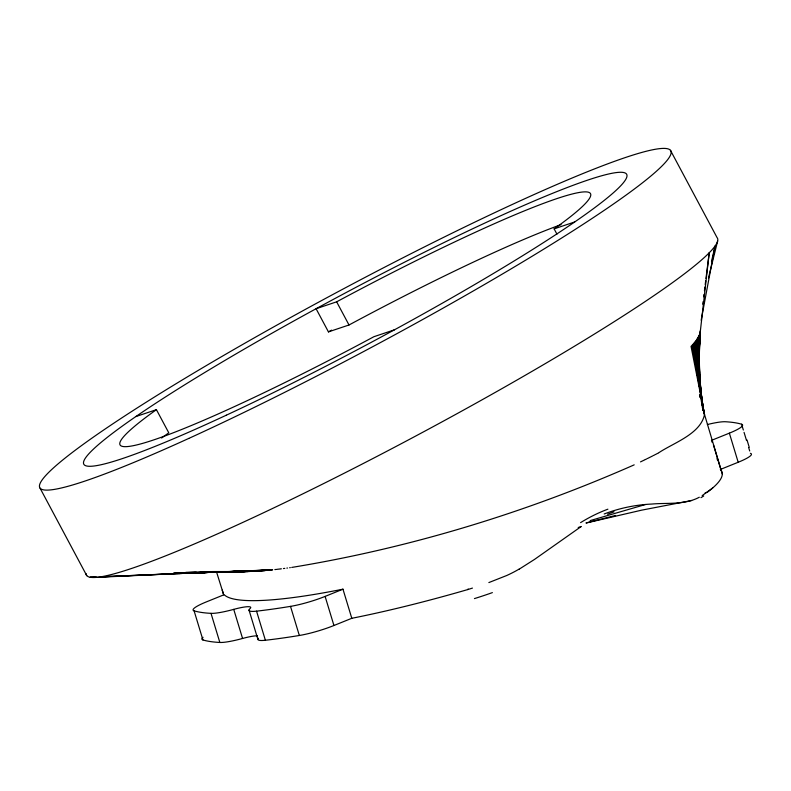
<?xml version="1.0" encoding="UTF-8"?>
<svg xmlns="http://www.w3.org/2000/svg" width="791" height="791" viewBox="0 0 791 791"><rect width="100%" height="100%" fill="white"/><g stroke="black" fill="none" stroke-linecap="round" stroke-linejoin="round"><path stroke-width="1.19" d="M699.007 371.79L699.293 334.88L699.412 372.591M699.175 371.968L699.639 334L698.848 366.905M698.839 372.601L699.926 333.159L698.839 360.152M698.848 362.851L700.154 332.339L698.848 355.426M698.819 357.344L700.302 331.548L709.22 252.794L705.977 278.491M698.809 352.677L700.391 330.796L700.302 331.548M702.744 304.189L703.051 301.737M703.674 296.843L703.98 294.4M704.445 290.722L704.9 287.054M705.206 284.612L705.671 280.934M701.162 320.246L715.064 246.031L711.495 261.465M708.469 277.928L717.645 240.998M258.37 638.199A30.77 4.637 -16.9 0 0 265.38 640.255A296.318 44.632 -16.9 0 0 299.334 635.48A30.77 4.637 -16.9 0 0 333.94 625.503L351.797 618.295A256.403 38.621 -16.9 0 0 467.778 589.562L468.114 588.998M712.691 487.968L702.181 495.601M519.054 569.253L534.479 559.445L581.266 526.48L578.221 527.528M699.323 497.232C684.779 505.083 667.456 502.631 651.596 504.065C635.391 504.816 619.353 508.188 604.186 513.972M658.517 452.917C673.339 442.881 700.529 434.15 704.514 414.563L691.027 346.27M657.954 453.213L655.65 454.41M655.067 454.706L653.593 455.458M653.01 455.754L647.532 458.493M646.909 458.8L645.021 459.719M644.388 460.026L640.522 461.885M634.194 464.851C524.977 513.003 409.57 548.094 291.76 567.424M257.401 635.806A20.487 3.085 -16.9 0 0 242.57 638.466A30.77 4.637 -16.9 0 1 219.839 642.46A296.318 44.632 -16.9 0 1 202.931 639.949L194.102 610.84A296.318 44.632 -16.9 0 0 211.009 613.351A30.77 4.637 -16.9 0 0 233.74 609.367A20.487 3.085 -16.9 0 1 250.045 608.576A30.77 4.637 -16.9 0 0 256.551 611.156A296.318 44.632 -16.9 0 0 290.505 606.371A30.77 4.637 -16.9 0 0 325.111 596.404L342.968 589.186L351.797 618.295M743.352 430.037L741.582 424.213A30.77 4.637 -16.9 0 1 729.361 433.152L711.505 440.36L712.058 442.179M750.412 453.322A30.77 4.637 -16.9 0 1 738.191 462.26L720.334 469.468A256.403 38.621 -16.9 0 1 707.273 492.289L705.147 492.833M488.858 582.572L506.764 575.492A128.182 120.005 -14.9 0 0 519.015 569.174M556.933 234.136L554.125 228.866A266.656 24.165 -28.1 0 0 556.983 198.571A266.656 24.165 -28.1 0 0 336.64 301.826L316.084 308.727L328.443 331.884L349.009 324.982A266.656 24.165 -28.1 0 1 561.037 224.634M554.125 228.866L574.681 221.974M135.854 416.56L156.42 409.669L168.78 432.815A266.656 24.165 -28.1 0 0 161.611 438.016M394.462 329.807L373.896 336.709A266.656 24.165 -28.1 0 1 153.553 439.964A266.656 24.165 -28.1 0 1 156.42 409.669M472.454 588.089L467.778 589.562M590.244 520.577L645.515 504.5M586.131 522.91L615.576 515.465M586.2 523.009L641.639 510.165L691.641 500.515M290.337 567.631L289.635 567.73M287.548 568.017L286.846 568.106M284.79 568.383L283.425 568.561M281.408 568.818L280.41 568.937M279.737 569.016L276.464 569.401M275.812 569.471L274.853 569.579M271.362 569.945L272.628 569.817L180.704 573.475L270.74 570.014M269.504 570.133L270.127 570.074L179.122 573.495L267.971 570.281M267.368 570.331L177.609 573.485L266.755 570.39M261.168 570.845L265.262 570.519L174.752 573.356L260.595 570.884L259.171 570.983M258.608 571.023L256.946 571.122M256.393 571.151L249.541 571.448M96.284 577.39L187.645 573.099L101.297 576.797M95.128 577.054L90.194 577.272L96.344 577.015M102.484 576.758L182.345 573.426M209.032 572.288L184.471 572.951L258.331 571.033L212.779 572.13M211.484 572.219L260.595 570.884M249.284 571.448L247.543 571.488M185.697 572.783L206.629 572.279M185.737 572.793L207.964 572.279M185.766 572.635L206.748 572.2M186.824 572.625L206.352 572.229M212.463 572.111L253.96 571.28L212.502 572.002M185.667 572.466L195.426 572.298M202.743 572.17L206.402 572.101M185.737 572.476L196.751 572.288M202.882 572.19L206.55 572.13M212.67 572.022L251.854 571.369L212.739 571.903M212.957 571.923L249.798 571.438L211.83 571.814M204.681 571.893L207.153 571.873M212.077 571.824L247.791 571.488L212.206 571.685M245.358 571.517L212.245 571.567M244.409 571.517L239.208 571.438M238.566 571.418L236.885 571.339M703.604 412.368L704.514 414.563M670.452 150.31L717.111 237.686A357.67 32.421 -28.1 0 1 412.595 437.69A357.67 32.421 -28.1 0 1 86.051 573.574M336.64 301.826L349.009 324.982M40.094 488.225L86.743 575.601M216.418 571.567L223.369 593.744M747.02 439.974L749.225 447.251M744.054 432.361L746.526 440.518M748.652 447.498L749.71 450.989M729.361 433.152L738.191 462.26M700.915 393.038L695.773 340.694L703.041 410.559L694.953 341.761L703.258 409.876L694.073 342.849L703.891 412.843L693.124 343.966L704.158 413.396L692.105 345.103L704.366 413.97L722.292 474.036M717.022 458.553L717.575 460.372M325.111 596.404L333.94 625.503M290.505 606.371L299.334 635.48M256.551 611.156L265.38 640.255M249.017 610.069L257.846 639.177M233.74 609.367L242.57 638.466M222.231 590.126L223.645 594.783M211.009 613.351L219.839 642.46M713.462 444.928L721.145 470.418M701.152 395.47L702.111 405.21M702.398 407.652L696.525 339.655L700.144 385.049M700.44 388.727L701.024 396.093M701.222 398.545L701.508 402.224M701.607 402.253L697.207 338.647L700.124 386.048M700.421 390.902L700.796 396.983M700.717 393.107L697.83 337.658L699.432 374.4M699.649 379.294L699.916 385.425M700.114 385.514L698.384 336.709L699.323 372.482M699.906 394.689L699.966 397.151M699.58 372.63L698.868 335.78L699.204 372.432M699.649 376.318L699.837 386.146M700.005 394.749L700.055 397.211M328.443 331.884A307.679 27.883 -28.1 0 1 331.627 330.154M194.102 610.84A30.77 4.637 -16.9 0 1 206.332 601.902L224.179 594.694A256.403 38.621 -16.9 0 0 342.968 589.186M741.582 424.213A296.318 44.632 -16.9 0 0 725.565 421.751A30.77 4.637 -16.9 0 0 707.362 424.53M202.931 639.949A30.77 4.637 -16.9 0 1 203.05 637.289M703.713 495.987A232.238 70.379 8.2 0 1 700.955 497.658M607.557 514.239A134.717 86.071 -51.8 0 1 614.034 511.846M580.584 522.624A142.874 92.063 -52.4 0 1 607.893 509.186M492.378 592.617A240.81 125.967 -19.7 0 1 474.442 598.589M179.567 573.08L173.427 573.248L179.577 573.089M256.116 571.171L212.908 572.17L256.116 571.171M188.742 438.441A357.67 32.421 -28.1 0 0 670.995 153.622A357.67 32.421 -28.1 0 0 206.075 365.739A357.67 32.421 -28.1 0 0 188.742 438.441M226.285 415.206A307.679 27.883 -28.1 0 0 626.887 174.851A307.679 27.883 -28.1 0 0 212.641 367.746A307.679 27.883 -28.1 0 0 226.285 415.206"/></g></svg>
